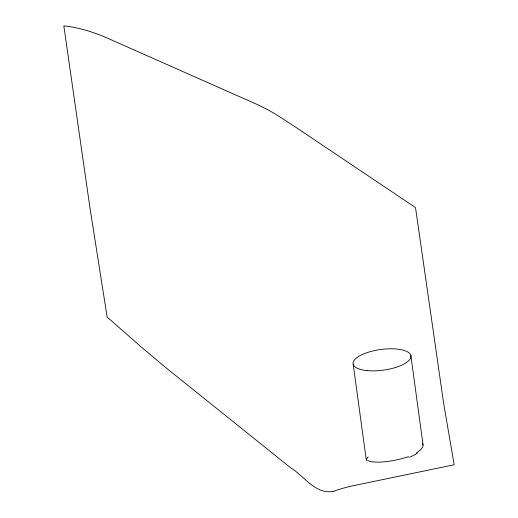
<?xml version="1.0" encoding="UTF-8"?>
<svg xmlns="http://www.w3.org/2000/svg" width="518" height="518" viewBox="0 0 518 518"><rect width="100%" height="100%" fill="white"/><g stroke="black" fill="none" stroke-linecap="round" stroke-linejoin="round"><path stroke-width="0.78" d="M422.416 443.194C424.87 447.325 419.315 450.951 416.42 452.946M408.786 456.779L407.977 457.09M333.987 491.161C315.999 495.389 304.331 476.107 290.689 467.825L166.79 368.44L141.297 347.028L107.142 317.048L89.828 207.006L63.831 25.9A39.264 36.674 -9.5 0 1 66.356 26.153C80.821 28.043 94.826 32.582 108.139 38.455L257.569 104.662L268.324 109.978L276.495 114.731L295.752 127.253L415.514 207.576L443.324 401.146A87.581 0.855 82 0 0 444.476 408.236L454.169 464.743L353.295 485.716A135.638 126.703 -9.5 0 0 333.987 491.168M410.832 355.452L423.109 445.104M353.185 364.206L366.155 459.052M407.543 456.941A29.468 7.511 -12.1 0 1 367.786 460.547M417.34 453.082A29.261 11.461 -10.8 0 1 409.621 457.18M366.725 460.89A29.027 7.265 -19.1 0 1 368.104 456.973M367.191 370.61A29.176 10.405 -7.8 0 0 410.942 356.52A29.176 10.405 -7.8 0 0 367.89 352.357A29.176 10.405 -7.8 0 0 367.191 370.61"/></g></svg>
